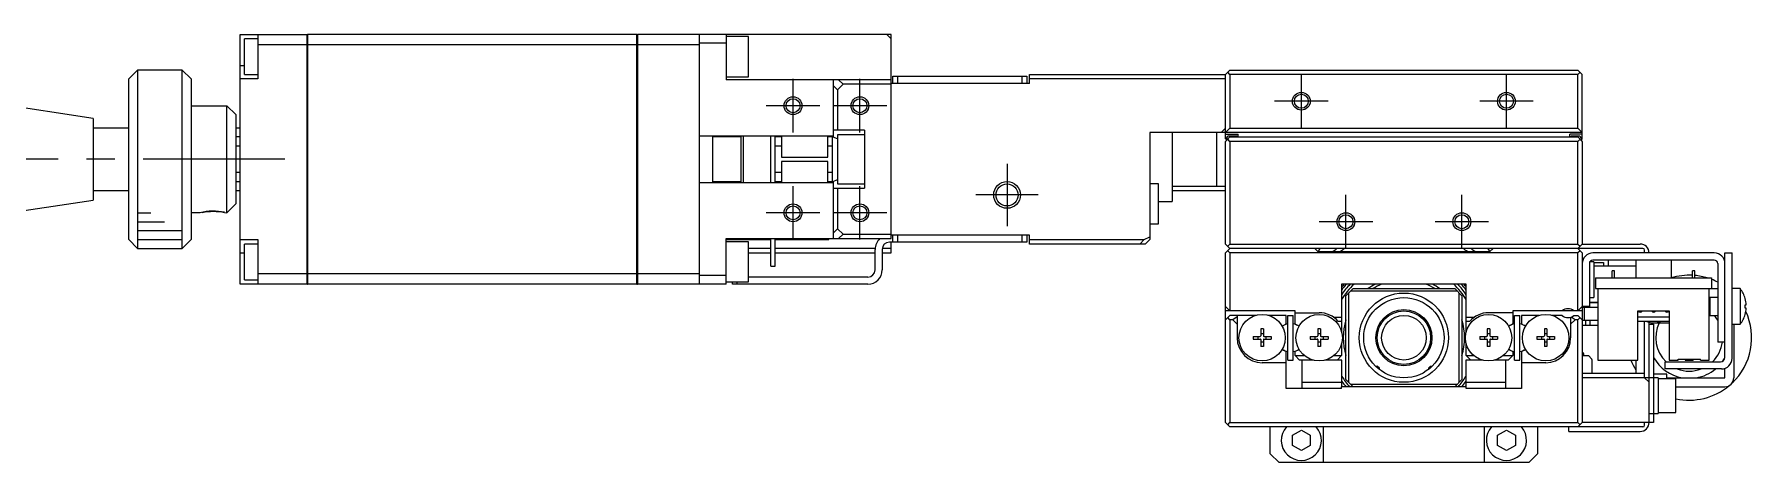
# Model space of a CAD drawing. Extents: x 0 to 674, y -8 to 376.
# Drawn here: x 115.2 to 307.7, y 327.7 to 375.7 of the extents above; entities that cross this region are included whole.
import ezdxf

# ---------------------------------------------------------------- set-up
doc = ezdxf.new("R2010")
doc.units = 0
doc.header["$LTSCALE"] = 0.5
doc.linetypes.add('CENTER', pattern=[50.8, 31.75, -6.35, 6.35, -6.35])
for name, color, linetype in [('MSM_CENTER', 1, 'CENTER'), ('MSM_CONTINUOUS', 7, 'CONTINUOUS'), ('MSM_NARROW', 5, 'CONTINUOUS')]:
    doc.layers.add(name, color=color, linetype=linetype)

msp = doc.modelspace()

# ---------------------------------------------------------------- linework, layer by layer
at = {"layer": 'MSM_CENTER'}
for p, q in [((200.23, 364.75), (200.23, 370.75)), ((207.73, 364.75), (207.73, 370.75)), ((257.23, 365.25), (257.23, 371.25)), ((280.23, 365.25), (280.23, 371.25)), ((260.23, 368.25), (254.23, 368.25)), ((283.23, 368.25), (277.23, 368.25)), ((203.23, 367.75), (197.23, 367.75)), ((210.73, 367.75), (204.73, 367.75)), ((143.23, 361.75), (68.23, 361.75)), ((224.23, 361.25), (224.23, 354.25)), ((200.23, 352.75), (200.23, 358.75)), ((207.73, 352.75), (207.73, 358.75)), ((227.73, 357.75), (220.73, 357.75)), ((262.23, 351.75), (262.23, 357.75)), ((275.23, 351.75), (275.23, 357.75)), ((203.23, 355.75), (197.23, 355.75)), ((210.73, 355.75), (204.73, 355.75)), ((265.23, 354.75), (259.23, 354.75)), ((278.23, 354.75), (272.23, 354.75))]:
    msp.add_line(p, q, dxfattribs=at)
at = {"layer": 'MSM_CONTINUOUS'}
for p, q in [((138.23, 347.75), (138.23, 375.75)), ((138.23, 375.75), (145.73, 375.75)), ((140.23, 375.75), (140.23, 370.75)), ((145.73, 347.75), (145.73, 375.75)), ((145.73, 375.74), (145.78, 375.74)), ((182.73, 375.75), (145.78, 375.75)), ((145.78, 375.75), (145.78, 347.75)), ((182.73, 347.75), (182.73, 375.75)), ((182.73, 375.74), (182.78, 375.74)), ((211.23, 375.75), (182.78, 375.75)), ((182.78, 375.75), (182.78, 347.75)), ((189.73, 347.75), (189.73, 375.75)), ((192.73, 375.75), (192.73, 370.65)), ((210.73, 375.75), (211.23, 375.25)), ((211.23, 352.85), (211.23, 375.75)), ((140.23, 375.25), (138.73, 375.25)), ((138.73, 371.25), (138.73, 375.25)), ((145.73, 374.59), (140.23, 374.59)), ((145.73, 374.59), (145.78, 374.59)), ((182.73, 374.59), (145.78, 374.59)), ((182.73, 374.59), (182.78, 374.59)), ((189.73, 374.59), (182.78, 374.59)), ((192.73, 374.75), (189.73, 374.75)), ((195.23, 375.5), (192.73, 375.5)), ((195.23, 371), (195.23, 375.5)), ((126.73, 371.75), (125.73, 370.75)), ((131.73, 371.75), (126.73, 371.75)), ((126.73, 371.75), (126.73, 351.75)), ((132.73, 370.75), (131.73, 371.75)), ((131.73, 351.75), (131.73, 371.75)), ((138.23, 372.25), (138.73, 372.25)), ((249.23, 371.75), (248.73, 371.25)), ((249.23, 371.75), (288.23, 371.75)), ((288.73, 371.25), (288.23, 371.75)), ((125.73, 352.75), (125.73, 370.75)), ((132.73, 370.75), (132.73, 352.75)), ((140.23, 370.75), (138.23, 370.75)), ((138.73, 371.25), (140.23, 371.25)), ((192.73, 371), (195.23, 371)), ((211.23, 370.65), (192.73, 370.65)), ((204.73, 370.65), (204.73, 364.24)), ((205.23, 369.53), (204.73, 370.03)), ((205.84, 370.15), (205.23, 369.53)), ((205.34, 370.65), (205.84, 370.15)), ((211.23, 370.15), (205.84, 370.15)), ((226.73, 370.25), (211.23, 370.25)), ((211.43, 370.25), (211.43, 371.05)), ((211.43, 371.05), (226.43, 371.05)), ((211.93, 371.05), (211.93, 370.25)), ((225.93, 370.25), (225.93, 371.05)), ((226.43, 371.05), (226.43, 370.25)), ((226.73, 371.25), (248.73, 371.25)), ((226.73, 370.25), (226.73, 371.25)), ((248.73, 370.75), (226.73, 370.75)), ((248.73, 364.05), (248.73, 371.25)), ((249.23, 371.25), (248.98, 371.5)), ((249.23, 371.25), (249.23, 365.25)), ((288.23, 371.25), (249.23, 371.25)), ((288.48, 371.5), (288.23, 371.25)), ((288.23, 365.25), (288.23, 371.25)), ((288.73, 364.05), (288.73, 371.25)), ((121.73, 366.32), (105.73, 368.75)), ((205.23, 369.53), (205.23, 365)), ((121.73, 366.32), (121.73, 357.18)), ((132.73, 367.75), (136.73, 367.75)), ((137.73, 366.75), (136.73, 367.75)), ((136.73, 355.75), (136.73, 367.75)), ((137.73, 366.75), (137.73, 356.75)), ((125.73, 365.25), (121.73, 365.25)), ((138.23, 365.25), (137.73, 365.25)), ((138.23, 364.25), (137.73, 364.25)), ((204.73, 364.35), (189.73, 364.35)), ((191.23, 359.15), (191.23, 364.35)), ((194.43, 364.25), (191.23, 364.25)), ((194.43, 359.15), (194.43, 364.35)), ((194.63, 364.35), (194.63, 359.15)), ((197.73, 359.15), (197.73, 364.35)), ((198.23, 359.15), (198.23, 364.35)), ((198.93, 364.25), (198.23, 364.25)), ((198.93, 364.35), (198.93, 362)), ((204.13, 362), (204.13, 364.35)), ((204.63, 364.25), (204.13, 364.25)), ((204.23, 364.25), (204.23, 364.35)), ((204.63, 364.35), (204.63, 359.15)), ((208.23, 365), (204.73, 365)), ((205.23, 364.03), (204.73, 364.24)), ((205.23, 364.5), (205.23, 359)), ((208.23, 364.5), (205.23, 364.5)), ((208.23, 365), (208.23, 358.5)), ((288.73, 364.75), (240.23, 364.75)), ((240.23, 364.75), (240.23, 352.75)), ((242.73, 364.75), (242.73, 357)), ((247.73, 364.75), (247.73, 358.75)), ((248.73, 365.25), (248.23, 364.75)), ((248.73, 364.75), (249.23, 365.25)), ((248.73, 364.55), (250.13, 364.55)), ((249.23, 364.25), (248.73, 363.75)), ((248.83, 363.95), (248.73, 364.05)), ((248.83, 363.85), (248.83, 364.05)), ((249.23, 363.75), (248.98, 364)), ((249.83, 364.35), (249.13, 364.35)), ((249.23, 365.25), (288.23, 365.25)), ((249.23, 364.25), (288.23, 364.25)), ((250.13, 364.25), (250.13, 364.55)), ((288.73, 364.55), (287.33, 364.55)), ((287.33, 364.25), (287.33, 364.55)), ((288.33, 364.35), (287.63, 364.35)), ((288.23, 365.25), (288.73, 364.75)), ((288.73, 363.75), (288.23, 364.25)), ((288.48, 364), (288.23, 363.75)), ((288.63, 364.05), (288.63, 363.85)), ((288.73, 364.05), (288.63, 363.95)), ((137.73, 363.25), (138.23, 363.25)), ((198.23, 363.25), (198.93, 363.25)), ((204.13, 363.25), (204.63, 363.25)), ((248.73, 352.25), (248.73, 363.75)), ((288.23, 363.75), (249.23, 363.75)), ((249.23, 363.75), (249.23, 352.25)), ((288.23, 352.25), (288.23, 363.75)), ((288.73, 363.75), (288.73, 352.25)), ((138.23, 360.25), (137.73, 360.25)), ((198.93, 360.25), (198.23, 360.25)), ((198.93, 362), (204.13, 362)), ((198.93, 361.5), (198.93, 359.15)), ((204.13, 361.5), (198.93, 361.5)), ((204.13, 359.15), (204.13, 361.5)), ((204.63, 360.25), (204.13, 360.25)), ((121.73, 358.25), (125.73, 358.25)), ((137.73, 359.25), (138.23, 359.25)), ((137.73, 358.25), (138.23, 358.25)), ((189.73, 359.15), (204.73, 359.15)), ((191.23, 359.25), (194.43, 359.25)), ((198.23, 359.25), (198.93, 359.25)), ((204.13, 359.25), (204.63, 359.25)), ((204.23, 359.15), (204.23, 359.25)), ((204.73, 359.26), (205.23, 359.47)), ((204.73, 359.26), (204.73, 352.85)), ((204.73, 358.5), (208.23, 358.5)), ((205.23, 359), (208.23, 359)), ((205.23, 358.5), (205.23, 353.96)), ((241.23, 359), (240.23, 359)), ((241.23, 354.5), (241.23, 359)), ((242.73, 358.75), (248.73, 358.75)), ((242.73, 358.25), (248.73, 358.25)), ((105.73, 354.75), (121.73, 357.18)), ((136.73, 355.75), (137.73, 356.75)), ((241.23, 357), (242.73, 357)), ((133.73, 355.75), (132.73, 355.75)), ((240.23, 354.5), (241.23, 354.5)), ((125.73, 352.75), (126.73, 351.75)), ((131.73, 351.75), (132.73, 352.75)), ((138.23, 352.75), (140.23, 352.75)), ((140.23, 352.75), (140.23, 347.75)), ((192.73, 352.85), (211.23, 352.85)), ((192.73, 347.75), (192.73, 352.85)), ((192.73, 352.75), (197.73, 352.75)), ((195.23, 352.5), (192.73, 352.5)), ((195.23, 348), (195.23, 352.5)), ((197.73, 349.75), (197.73, 352.85)), ((198.23, 349.75), (198.23, 352.85)), ((198.23, 352.75), (204.23, 352.75)), ((204.23, 352.75), (204.23, 352.85)), ((204.73, 353.46), (205.23, 353.96)), ((205.23, 353.96), (205.84, 353.35)), ((205.84, 353.35), (205.34, 352.85)), ((205.84, 353.35), (211.23, 353.35)), ((226.43, 352.45), (211.03, 352.45)), ((226.73, 353.25), (211.23, 353.25)), ((211.23, 351.25), (211.23, 352.45)), ((211.43, 352.45), (211.43, 353.25)), ((211.93, 353.25), (211.93, 352.45)), ((225.93, 352.45), (225.93, 353.25)), ((226.43, 353.25), (226.43, 352.45)), ((226.73, 352.25), (226.73, 353.25)), ((226.73, 352.75), (239.62, 352.75)), ((239.12, 352.25), (239.62, 352.75)), ((239.62, 352.75), (240.23, 353.05)), ((240.23, 352.75), (239.73, 352.25)), ((126.73, 351.75), (131.73, 351.75)), ((138.23, 351.25), (138.73, 351.25)), ((140.23, 352.25), (138.73, 352.25)), ((138.73, 348.25), (138.73, 352.25)), ((197.73, 351.75), (195.23, 351.75)), ((195.23, 351.25), (197.73, 351.25)), ((209.43, 351.75), (198.23, 351.75)), ((198.23, 351.25), (209.43, 351.25)), ((209.43, 349.35), (209.43, 351.65)), ((211.23, 351.75), (210.23, 351.75)), ((210.23, 351.65), (210.23, 349.35)), ((210.23, 351.25), (211.23, 351.25)), ((239.73, 352.25), (226.73, 352.25)), ((248.73, 352.25), (249.23, 351.75)), ((248.73, 351.25), (249.23, 351.75)), ((248.73, 332.25), (248.73, 351.25)), ((248.98, 352), (249.23, 352.25)), ((249.23, 351.25), (248.98, 351.5)), ((249.23, 352.25), (288.23, 352.25)), ((295.53, 351.75), (249.23, 351.75)), ((249.23, 351.25), (249.23, 344.75)), ((288.23, 351.25), (249.23, 351.25)), ((258.73, 351.75), (259.08, 351.4)), ((259.08, 351.4), (278.38, 351.4)), ((278.38, 351.4), (278.73, 351.75)), ((288.23, 352.25), (288.48, 352)), ((288.23, 351.75), (288.73, 352.25)), ((288.23, 351.75), (288.73, 351.25)), ((288.48, 351.5), (288.23, 351.25)), ((288.23, 344.75), (288.23, 351.25)), ((288.73, 352.25), (295.23, 352.25)), ((288.73, 351.25), (288.73, 332.25)), ((288.73, 350.67), (288.9, 350.67)), ((303.53, 351.25), (289.93, 351.25)), ((295.73, 351.25), (295.73, 351.55)), ((304.73, 351.25), (305.53, 351.25)), ((304.73, 339.55), (304.73, 351.25)), ((305.53, 339.45), (305.53, 351.25)), ((145.73, 348.9), (140.23, 348.9)), ((145.73, 348.91), (145.78, 348.91)), ((182.73, 348.9), (145.78, 348.9)), ((182.73, 348.91), (182.78, 348.91)), ((189.73, 348.9), (182.78, 348.9)), ((189.73, 348.75), (192.73, 348.75)), ((197.73, 349.75), (198.23, 349.75)), ((288.73, 350.17), (288.73, 350.17)), ((289.53, 350.05), (289.53, 345.25)), ((290.03, 350.25), (289.58, 350.25)), ((289.63, 350.25), (289.63, 350.31)), ((303.53, 350.45), (289.93, 350.45)), ((290.03, 350.25), (290.03, 346.25)), ((290.03, 350.17), (291.13, 350.17)), ((294.73, 349.75), (290.03, 349.75)), ((291.13, 350.17), (291.13, 349.75)), ((291.63, 350.45), (291.63, 349.75)), ((292.1, 348.45), (292.1, 349.25)), ((292.35, 349.25), (292.1, 349.25)), ((292.35, 348.45), (292.35, 349.25)), ((294.73, 350.45), (294.73, 348.45)), ((298.73, 348.45), (298.73, 350.45)), ((301.35, 349.25), (301.1, 349.25)), ((301.1, 348.45), (301.1, 349.25)), ((301.35, 348.45), (301.35, 349.25)), ((303.93, 350.05), (303.93, 341.25)), ((145.73, 347.75), (138.23, 347.75)), ((138.73, 348.25), (140.23, 348.25)), ((145.73, 347.76), (145.78, 347.76)), ((182.73, 347.75), (145.78, 347.75)), ((182.73, 347.76), (182.78, 347.76)), ((192.73, 347.75), (182.78, 347.75)), ((192.73, 348), (195.23, 348)), ((193.43, 347.75), (193.43, 348)), ((208.63, 347.75), (193.43, 347.75)), ((193.93, 348), (193.93, 347.75)), ((208.63, 348.55), (195.23, 348.55)), ((275.73, 347.75), (261.73, 347.75)), ((261.73, 347.75), (261.73, 342.46)), ((262.23, 346.45), (263.03, 347.25)), ((262.53, 346.75), (262.53, 336.75)), ((274.73, 346.95), (262.73, 346.95)), ((263.03, 347.25), (274.43, 347.25)), ((275.23, 346.45), (274.43, 347.25)), ((274.93, 336.75), (274.93, 346.75)), ((275.73, 342.46), (275.73, 347.75)), ((290.23, 348.45), (303.23, 348.45)), ((290.23, 348.45), (290.23, 347.25)), ((290.23, 347.25), (303.93, 347.25)), ((290.48, 347.25), (290.48, 339.25)), ((302.98, 339.25), (302.98, 347.25)), ((303.23, 348.45), (303.23, 347.25)), ((306.43, 347.25), (305.53, 347.25)), ((306.43, 347.25), (306.43, 343.25)), ((248.73, 345.25), (249.23, 344.75)), ((256.53, 344.75), (248.73, 344.75)), ((256.53, 343.3), (256.53, 344.75)), ((262.23, 337.05), (262.23, 346.45)), ((275.23, 346.45), (275.23, 337.05)), ((280.93, 344.75), (280.93, 343.3)), ((288.73, 344.75), (280.93, 344.75)), ((288.23, 344.75), (288.73, 345.25)), ((289.53, 345.25), (288.73, 345.25)), ((288.73, 345.17), (290.33, 345.17)), ((288.93, 345.17), (288.93, 343.67)), ((289.53, 346.25), (290.03, 346.25)), ((289.53, 345.75), (290.48, 345.75)), ((290.33, 345.67), (289.53, 345.67)), ((294.98, 344.75), (298.48, 344.75)), ((294.98, 339.25), (294.98, 344.75)), ((298.48, 344.75), (298.48, 339.25)), ((303.03, 346.25), (302.98, 346.2)), ((303.93, 346.25), (302.98, 346.25)), ((303.03, 346.25), (303.03, 344.25)), ((307, 346.13), (307, 346.14)), ((307, 345.43), (307.12, 345.43)), ((307, 345.07), (307, 345.43)), ((307.12, 345.07), (307, 345.07)), ((249.23, 344.25), (248.73, 343.75)), ((249.23, 343.75), (248.98, 344)), ((252.11, 344.25), (249.23, 344.25)), ((249.53, 343.75), (249.23, 343.75)), ((249.23, 343.75), (249.23, 332.25)), ((250.03, 344.1), (249.53, 343.75)), ((249.53, 343.75), (250.03, 343.25)), ((250.03, 344.25), (250.03, 341.75)), ((255.53, 344.25), (253.54, 344.25)), ((255.27, 343.15), (255.53, 343.3)), ((255.53, 343.3), (255.53, 344.25)), ((255.73, 339.25), (255.73, 344.25)), ((255.73, 344.25), (256.33, 344.25)), ((256.33, 339.25), (256.33, 344.25)), ((256.53, 344.55), (259.23, 344.55)), ((256.53, 343.3), (256.75, 343.17)), ((260.82, 344.05), (261.73, 344.05)), ((261.73, 343.55), (261.37, 343.55)), ((275.73, 344.05), (276.63, 344.05)), ((276.08, 343.55), (275.73, 343.55)), ((280.93, 344.55), (278.23, 344.55)), ((280.93, 343.3), (280.7, 343.17)), ((281.13, 339.25), (281.13, 344.25)), ((281.13, 344.25), (281.73, 344.25)), ((281.73, 339.25), (281.73, 344.25)), ((283.91, 344.25), (281.93, 344.25)), ((281.93, 344.25), (281.93, 343.3)), ((281.93, 343.3), (282.19, 343.15)), ((286.47, 344.25), (285.34, 344.25)), ((287.43, 344.04), (287.43, 341.75)), ((287.43, 343.25), (287.93, 343.75)), ((287.93, 343.75), (287.48, 344.06)), ((287.79, 344.25), (288.23, 344.25)), ((288.23, 343.75), (287.93, 343.75)), ((288.23, 344.25), (288.73, 343.75)), ((288.48, 344), (288.23, 343.75)), ((288.23, 332.25), (288.23, 343.75)), ((290.48, 343.67), (288.73, 343.67)), ((288.73, 343.17), (290.48, 343.17)), ((289.13, 343.17), (289.13, 343.67)), ((289.63, 343.17), (289.63, 343.67)), ((298.48, 344.05), (294.98, 344.05)), ((298.48, 343.55), (294.98, 343.55)), ((295.73, 337.25), (295.73, 343.55)), ((296.23, 332.25), (296.23, 343.46)), ((296.23, 343.25), (296.73, 343.25)), ((296.73, 343.4), (298.48, 343.4)), ((296.73, 343.25), (296.73, 332.25)), ((302.98, 344.3), (303.03, 344.25)), ((303.03, 344.25), (303.93, 344.25)), ((305.53, 343.25), (306.43, 343.25)), ((305.73, 343.25), (305.73, 337.25)), ((307, 344.36), (307, 344.36)), ((251.83, 341.89), (252.62, 341.89)), ((251.83, 341.89), (251.83, 341.6)), ((251.83, 341.6), (252.62, 341.6)), ((252.36, 341.89), (252.36, 341.6)), ((252.97, 342.75), (252.68, 342.75)), ((252.68, 342.75), (252.68, 341.95)), ((252.68, 342.22), (252.97, 342.22)), ((252.68, 341.54), (252.68, 340.75)), ((252.68, 341.28), (252.97, 341.28)), ((252.97, 342.75), (252.97, 341.95)), ((252.97, 341.54), (252.97, 340.75)), ((253.03, 341.89), (253.83, 341.89)), ((253.03, 341.6), (253.83, 341.6)), ((253.3, 341.6), (253.3, 341.89)), ((253.83, 341.89), (253.83, 341.6)), ((258.23, 341.89), (259.02, 341.89)), ((258.23, 341.89), (258.23, 341.6)), ((258.23, 341.6), (259.02, 341.6)), ((258.76, 341.89), (258.76, 341.6)), ((259.37, 342.75), (259.08, 342.75)), ((259.08, 342.75), (259.08, 341.95)), ((259.08, 342.22), (259.37, 342.22)), ((259.08, 341.54), (259.08, 340.75)), ((259.08, 341.28), (259.37, 341.28)), ((259.37, 342.75), (259.37, 341.95)), ((259.37, 341.54), (259.37, 340.75)), ((259.43, 341.89), (260.23, 341.89)), ((259.43, 341.6), (260.23, 341.6)), ((259.7, 341.6), (259.7, 341.89)), ((260.23, 341.89), (260.23, 341.6)), ((261.73, 341.03), (261.73, 339.75)), ((275.73, 339.75), (275.73, 341.03)), ((277.23, 341.89), (278.02, 341.89)), ((277.23, 341.89), (277.23, 341.6)), ((277.23, 341.6), (278.02, 341.6)), ((277.76, 341.89), (277.76, 341.6)), ((278.37, 342.75), (278.08, 342.75)), ((278.08, 342.75), (278.08, 341.95)), ((278.08, 342.22), (278.37, 342.22)), ((278.08, 341.54), (278.08, 340.75)), ((278.08, 341.28), (278.37, 341.28)), ((278.37, 342.75), (278.37, 341.95)), ((278.37, 341.54), (278.37, 340.75)), ((278.43, 341.89), (279.23, 341.89)), ((278.43, 341.6), (279.23, 341.6)), ((278.7, 341.6), (278.7, 341.89)), ((279.23, 341.89), (279.23, 341.6)), ((283.63, 341.89), (284.42, 341.89)), ((283.63, 341.89), (283.63, 341.6)), ((283.63, 341.6), (284.42, 341.6)), ((284.16, 341.89), (284.16, 341.6)), ((284.77, 342.75), (284.48, 342.75)), ((284.48, 342.75), (284.48, 341.95)), ((284.48, 342.22), (284.77, 342.22)), ((284.48, 341.54), (284.48, 340.75)), ((284.48, 341.28), (284.77, 341.28)), ((284.77, 342.75), (284.77, 341.95)), ((284.77, 341.54), (284.77, 340.75)), ((284.83, 341.89), (285.63, 341.89)), ((284.83, 341.6), (285.63, 341.6)), ((285.1, 341.6), (285.1, 341.89)), ((285.63, 341.89), (285.63, 341.6)), ((304.73, 341.25), (303.93, 341.25)), ((252.97, 340.75), (252.68, 340.75)), ((255.53, 338.95), (252.83, 338.95)), ((255.53, 340.2), (255.27, 340.35)), ((255.53, 336.05), (255.53, 340.2)), ((255.73, 339.25), (256.33, 339.25)), ((256.82, 340.37), (256.53, 340.2)), ((256.53, 339.75), (256.53, 340.2)), ((257.03, 339.25), (256.53, 339.75)), ((256.53, 339.75), (257.57, 339.75)), ((258.51, 339.25), (257.03, 339.25)), ((257.28, 339.25), (257.28, 336.05)), ((259.37, 340.75), (259.08, 340.75)), ((261.78, 339.25), (259.94, 339.25)), ((260.89, 339.75), (261.73, 339.75)), ((261.73, 339.75), (261.23, 339.25)), ((261.78, 336.25), (261.78, 339.25)), ((275.68, 339.25), (275.68, 336.25)), ((277.51, 339.25), (275.68, 339.25)), ((275.73, 339.75), (276.57, 339.75)), ((276.23, 339.25), (275.73, 339.75)), ((278.37, 340.75), (278.08, 340.75)), ((280.43, 339.25), (278.94, 339.25)), ((279.89, 339.75), (280.93, 339.75)), ((280.18, 336.05), (280.18, 339.25)), ((280.93, 339.75), (280.43, 339.25)), ((280.63, 340.37), (280.93, 340.2)), ((280.93, 340.2), (280.93, 339.75)), ((281.13, 339.25), (281.73, 339.25)), ((282.19, 340.35), (281.93, 340.2)), ((281.93, 340.2), (281.93, 336.05)), ((284.63, 338.95), (281.93, 338.95)), ((284.77, 340.75), (284.48, 340.75)), ((288.73, 339.74), (289.39, 339.74)), ((288.92, 339.74), (288.92, 339.85)), ((289.46, 339.72), (289.78, 339.39)), ((289.81, 339.32), (289.81, 337.75)), ((290.48, 339.25), (294.98, 339.25)), ((294.73, 339.25), (294.73, 337.75)), ((298.03, 338.25), (298.03, 339.05)), ((298.03, 339.05), (304.23, 339.05)), ((298.48, 339.25), (299.48, 339.25)), ((299.48, 339.35), (301.98, 339.35)), ((299.48, 339.25), (299.48, 339.35)), ((300.28, 339.35), (300.28, 339.25)), ((300.28, 339.25), (301.18, 339.25)), ((300.65, 339.35), (300.65, 339.25)), ((300.8, 339.35), (300.8, 339.25)), ((301.18, 339.35), (301.18, 339.25)), ((301.98, 339.25), (301.98, 339.35)), ((301.98, 339.25), (302.98, 339.25)), ((263.03, 336.25), (262.23, 337.05)), ((265.56, 338.55), (265.75, 338.55)), ((265.98, 338.32), (265.75, 338.55)), ((265.98, 338.32), (265.81, 338.32)), ((265.98, 338.19), (265.98, 338.32)), ((271.7, 338.55), (271.48, 338.32)), ((271.65, 338.32), (271.48, 338.32)), ((271.48, 338.32), (271.48, 338.19)), ((271.7, 338.55), (271.89, 338.55)), ((274.43, 336.25), (275.23, 337.05)), ((295.73, 337.75), (288.73, 337.75)), ((297.23, 337.25), (288.73, 337.25)), ((295.73, 337.25), (296.23, 336.75)), ((298.23, 337.65), (296.73, 337.65)), ((297.23, 337.25), (297.23, 333.25)), ((299.23, 337.15), (297.23, 337.15)), ((304.33, 338.25), (298.03, 338.25)), ((298.23, 337.15), (298.23, 337.65)), ((298.23, 337.25), (304.73, 337.25)), ((299.23, 333.35), (299.23, 337.15)), ((304.73, 337.25), (304.73, 338.32)), ((261.73, 336.05), (255.53, 336.05)), ((257.28, 336.75), (261.78, 336.75)), ((261.73, 336.05), (261.73, 336.25)), ((275.73, 336.25), (261.73, 336.25)), ((262.73, 336.55), (274.73, 336.55)), ((275.68, 336.75), (280.18, 336.75)), ((275.73, 336.05), (275.73, 336.25)), ((281.93, 336.05), (275.73, 336.05)), ((299.23, 336.25), (304.73, 336.25)), ((296.23, 333.25), (297.23, 333.25)), ((297.23, 333.35), (299.23, 333.35)), ((248.73, 332.25), (249.23, 331.75)), ((248.98, 332), (249.23, 332.25)), ((249.23, 332.25), (288.23, 332.25)), ((295.53, 331.75), (249.23, 331.75)), ((253.73, 328.75), (253.73, 331.75)), ((256.23, 330.82), (257.23, 331.4)), ((257.23, 331.4), (258.23, 330.82)), ((259.73, 327.75), (259.73, 331.75)), ((277.73, 331.75), (277.73, 327.75)), ((279.23, 330.82), (280.23, 331.4)), ((280.23, 331.4), (281.23, 330.82)), ((283.73, 331.75), (283.73, 328.75)), ((287.23, 331.25), (287.23, 331.75)), ((287.23, 331.25), (295.23, 331.25)), ((288.23, 332.25), (288.48, 332)), ((288.23, 331.75), (288.73, 332.25)), ((296.73, 332.25), (288.73, 332.25)), ((295.73, 331.95), (295.73, 332.25)), ((256.23, 329.67), (256.23, 330.82)), ((257.23, 329.09), (256.23, 329.67)), ((258.23, 329.67), (257.23, 329.09)), ((258.23, 330.82), (258.23, 329.67)), ((279.23, 329.67), (279.23, 330.82)), ((280.23, 329.09), (279.23, 329.67)), ((281.23, 329.67), (280.23, 329.09)), ((281.23, 330.82), (281.23, 329.67)), ((253.73, 328.75), (254.73, 327.75)), ((282.73, 327.75), (254.73, 327.75)), ((282.73, 327.75), (283.73, 328.75))]:
    msp.add_line(p, q, dxfattribs=at)
for centre, radius in [((200.23, 367.75), 0.783), ((207.73, 367.75), 0.783), ((257.23, 368.25), 0.783), ((280.23, 368.25), 0.783), ((224.23, 357.75), 1.23), ((200.23, 355.75), 0.783), ((207.73, 355.75), 0.783), ((262.23, 354.75), 0.783), ((275.23, 354.75), 0.783), ((268.73, 341.75), 5), ((268.73, 341.75), 4.5), ((268.73, 341.75), 3.15), ((268.73, 341.75), 3), ((252.83, 341.75), 2.6), ((259.23, 341.75), 2.6), ((278.23, 341.75), 2.6), ((284.63, 341.75), 2.6)]:
    msp.add_circle(centre, radius, dxfattribs=at)
for centre, radius, start, end in [((249.13, 364.05), 0.3, 90, 180), ((249.83, 364.05), 0.3, 41.8103, 90), ((287.63, 364.05), 0.3, 90, 138.1897), ((288.33, 364.05), 0.3, 0, 90), ((135.23, 349.88), 6, 77.9757, 102.0243), ((211.03, 351.65), 1.6, 131.4097, 180), ((211.03, 351.65), 0.8, 90, 180), ((257.23, 353.25), 2.25, 315, 318.1897), ((257.23, 353.25), 2.6, 315, 324.7656), ((268.73, 341.75), 12.5, 126.8699, 129.4662), ((268.73, 341.75), 12, 123.5573, 126.4702), ((268.73, 341.75), 12, 53.5298, 56.4427), ((268.73, 341.75), 12.5, 50.5338, 53.1301), ((280.23, 353.25), 2.6, 215.2344, 225), ((280.23, 353.25), 2.25, 221.8103, 225), ((289.93, 350.05), 1.2, 90, 180), ((295.23, 351.25), 1, 0, 90), ((295.53, 351.55), 0.2, 0, 90), ((303.53, 350.05), 1.2, 0, 90), ((208.63, 349.35), 0.8, 270, 0), ((208.63, 349.35), 1.6, 270, 0), ((289.93, 350.05), 0.4, 90, 180), ((300.73, 341.75), 7, 86.9291, 106.835), ((300.73, 341.75), 7, 73.165, 84.8775), ((303.53, 350.05), 0.4, 0, 90), ((268.73, 341.75), 8.2, 132.9703, 148.6119), ((268.73, 341.75), 9, 138.1897, 141.0576), ((268.73, 341.75), 8.8, 137.0141, 142.6982), ((268.73, 341.75), 8.5, 135.0991, 145.4397), ((268.73, 341.75), 6.8, 118.0725, 126.0189), ((268.73, 341.75), 6.5, 112.6199, 122.2042), ((268.73, 341.75), 6.5, 57.7958, 67.3801), ((268.73, 341.75), 6.8, 53.9811, 61.9275), ((268.73, 341.75), 8.2, 31.3881, 47.0297), ((268.73, 341.75), 8.5, 34.5603, 44.9009), ((268.73, 341.75), 8.8, 37.3018, 42.9859), ((268.73, 341.75), 9, 38.9424, 41.8103), ((300.73, 341.75), 7, 62.7971, 69.0752), ((303.93, 345.25), 3.2, 16.1225, 38.6822), ((287.13, 344), 1, 48.5904, 131.4096), ((290.33, 345.42), 0.25, 53.1301, 90), ((290.33, 345.42), 0.25, 270, 306.8699), ((295.23, 344.85), 0.25, 203.5782, 336.4218), ((296.73, 344.85), 0.25, 203.5782, 336.4218), ((298.23, 344.85), 0.25, 203.5782, 336.4218), ((303.93, 345.25), 3.19, 3.2297, 16.1067), ((303.93, 345.25), 3.19, 343.8933, 356.7703), ((256.03, 341.75), 1.59, 100.8931, 126.1972), ((256.14, 341.63), 1.75, 120, 127.006), ((256.03, 341.75), 1.59, 53.8028, 79.1069), ((255.91, 341.63), 1.75, 52.994, 61.3783), ((259.23, 341.75), 2.8, 40.0052, 90), ((268.73, 341.75), 6.8, 162.9174, 197.0826), ((268.73, 341.75), 6.8, 342.9174, 17.0826), ((278.23, 341.75), 2.8, 90, 139.9948), ((281.43, 341.75), 1.59, 100.8931, 126.1972), ((281.54, 341.63), 1.75, 118.6217, 127.006), ((281.43, 341.75), 1.59, 53.8028, 79.1069), ((281.31, 341.63), 1.75, 52.994, 60), ((287.13, 345), 1, 228.5904, 311.4096), ((296.73, 345.4), 2, 247.6684, 292.3316), ((300.73, 341.75), 4.57, 158.6151, 160.8388), ((300.73, 341.75), 3.75, 153.8961, 226.0545), ((300.73, 341.75), 3.75, 31.4239, 41.8103), ((300.73, 341.75), 7, 313.4242, 24.936), ((303.93, 345.25), 3.2, 321.3178, 343.8775), ((252.83, 341.75), 2.8, 180, 270), ((252.62, 341.95), 0.06, 270, 0), ((252.62, 341.54), 0.06, 0, 90), ((253.03, 341.95), 0.06, 180, 270), ((253.03, 341.54), 0.06, 90, 180), ((259.02, 341.95), 0.06, 270, 0), ((259.02, 341.54), 0.06, 0, 90), ((259.43, 341.95), 0.06, 180, 270), ((259.43, 341.54), 0.06, 90, 180), ((278.02, 341.95), 0.06, 270, 0), ((278.02, 341.54), 0.06, 0, 90), ((278.43, 341.95), 0.06, 180, 270), ((278.43, 341.54), 0.06, 90, 180), ((284.42, 341.95), 0.06, 270, 0), ((284.42, 341.54), 0.06, 0, 90), ((284.63, 341.75), 2.8, 270, 0), ((284.83, 341.95), 0.06, 180, 270), ((284.83, 341.54), 0.06, 90, 180), ((300.73, 341.75), 3.75, 313.9455, 352.3377), ((256.03, 341.75), 1.59, 233.8028, 259.1069), ((256.14, 341.86), 1.75, 232.994, 240), ((256.03, 341.75), 1.59, 280.8931, 306.1972), ((255.91, 341.86), 1.75, 301.3783, 307.006), ((281.43, 341.75), 1.59, 233.8028, 259.1069), ((281.54, 341.86), 1.75, 232.994, 238.6217), ((281.43, 341.75), 1.59, 280.8931, 306.1972), ((281.31, 341.86), 1.75, 300, 307.006), ((288.59, 339.85), 0.33, 0, 64.8973), ((289.39, 339.64), 0.1, 45, 90), ((289.71, 339.32), 0.1, 0, 45), ((300.73, 341.75), 7, 200.9248, 211.0027), ((300.73, 341.75), 4.57, 208.9227, 259.9588), ((304.23, 339.55), 0.5, 270, 0), ((304.33, 339.45), 1.2, 270, 0), ((300.73, 341.75), 4.57, 324.6208, 331.0746), ((268.73, 341.75), 8.2, 212.0526, 222.1236), ((268.73, 341.75), 8.2, 317.8764, 327.9474), ((300.73, 341.75), 3.75, 248.9606, 291.0394), ((300.73, 341.75), 4.57, 280.0412, 310.016), ((304.73, 337.25), 1, 270, 0), ((268.73, 341.75), 8.5, 215.1501, 220.3202), ((268.73, 341.75), 8.8, 217.8357, 218.6822), ((268.73, 341.75), 8.5, 319.6798, 324.8499), ((268.73, 341.75), 8.8, 321.3178, 322.1643), ((300.73, 341.75), 7, 257.6264, 309.8429), ((257.23, 330.25), 2.25, 138.1897, 41.8103), ((280.23, 330.25), 2.25, 138.1897, 41.8103), ((295.23, 332.25), 1, 270, 0), ((295.53, 331.95), 0.2, 270, 0)]:
    msp.add_arc(centre, radius, start, end, dxfattribs=at)
at = {"layer": 'MSM_NARROW'}
for p, q in [((126.73, 355.75), (128.23, 355.75)), ((126.73, 354.75), (129.73, 354.75)), ((136.49, 355.8), (136.73, 355.75)), ((126.73, 353.75), (131.73, 353.75)), ((126.73, 352.75), (131.73, 352.75)), ((265.98, 338.19), (265.98, 338.19)), ((271.48, 338.19), (271.48, 338.19))]:
    msp.add_line(p, q, dxfattribs=at)
for centre, radius in [((200.23, 367.75), 1), ((207.73, 367.75), 1), ((257.23, 368.25), 1), ((280.23, 368.25), 1), ((224.23, 357.75), 1.5), ((200.23, 355.75), 1), ((207.73, 355.75), 1), ((262.23, 354.75), 1), ((275.23, 354.75), 1), ((268.73, 341.75), 2.5)]:
    msp.add_circle(centre, radius, dxfattribs=at)
msp.add_arc((135.22, 349.96), 5.98, 77.7879, 104.4982, dxfattribs=at)

doc.saveas('drawing.dxf')
